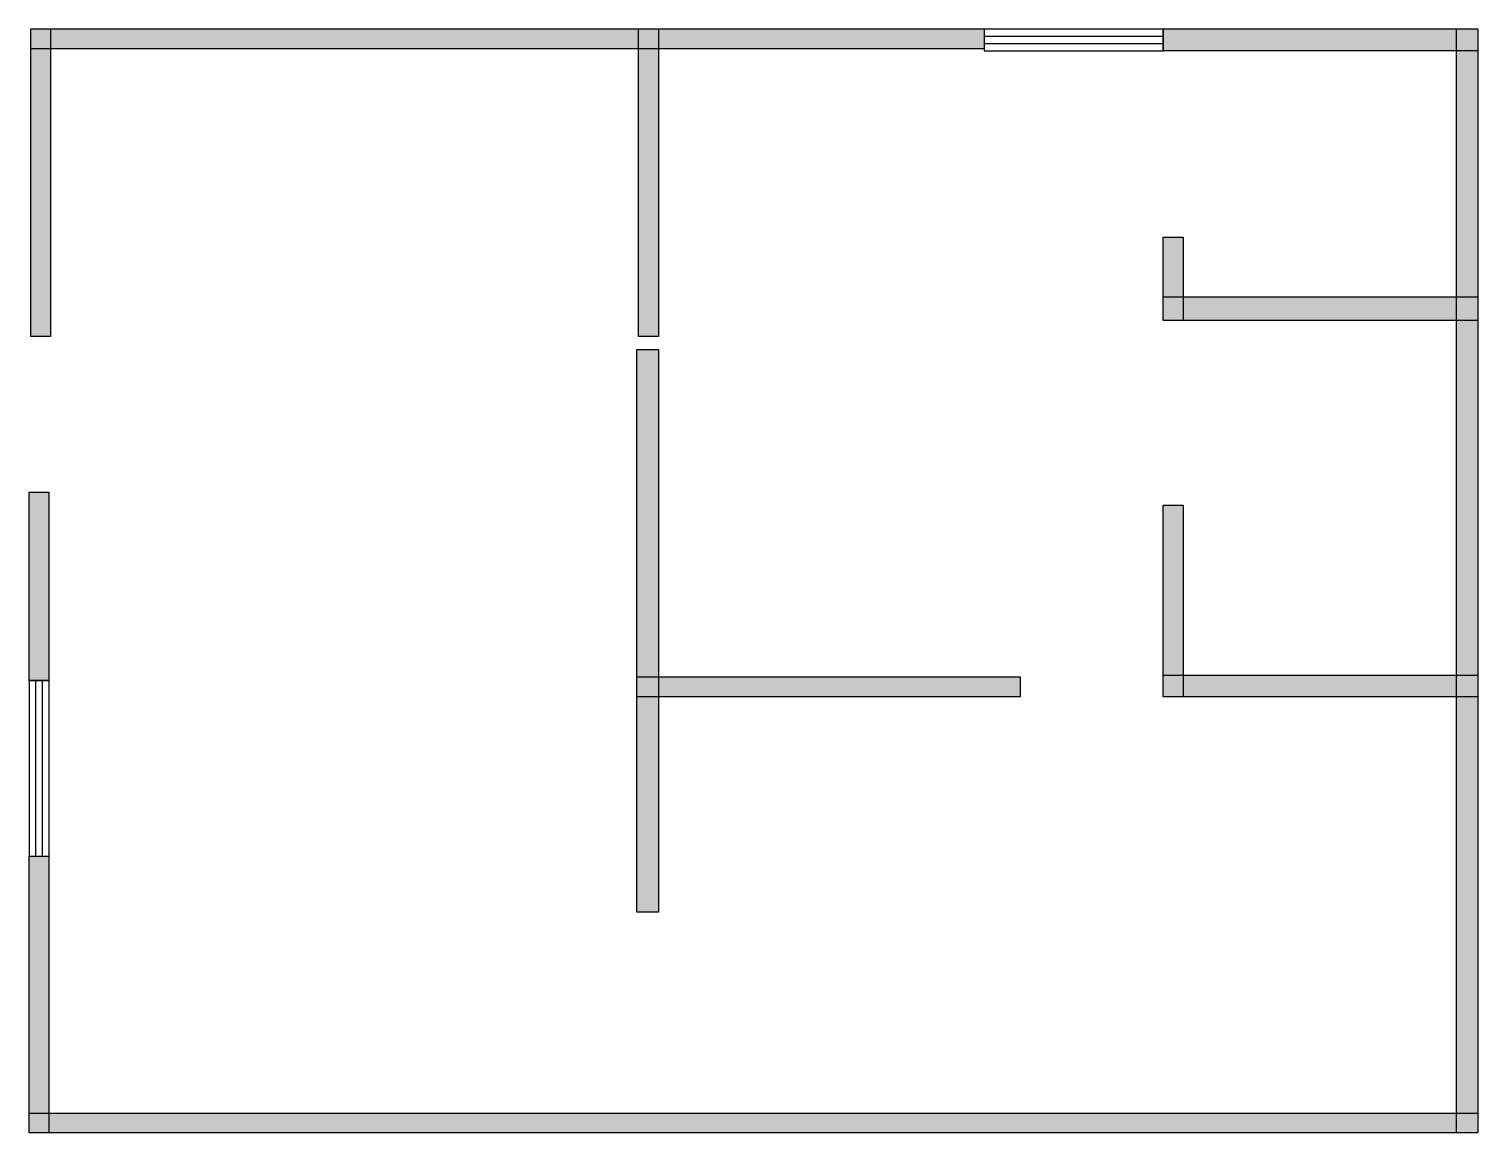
# Model space of a CAD drawing. Header units: centimetres. Extents: x 1 to 1094, y 1 to 833.
import ezdxf

# ---------------------------------------------------------------- set-up
doc = ezdxf.new("R2010")
doc.units = ezdxf.units.CM
doc.layers.add('WALL', color=7, linetype='Continuous')
doc.layers.add('WINDOW', color=5, linetype='Continuous')

msp = doc.modelspace()

# ---------------------------------------------------------------- hatches: boundary and pattern name
at = {"layer": 'WALL'}
h = msp.add_hatch(color=256, dxfattribs=at)
h.dxf.hatch_style = 1
h.paths.add_polyline_path([(2.7, 833.2), (721.4, 833.2), (721.4, 818.2), (2.7, 818.2)])
h = msp.add_hatch(color=256, dxfattribs=at)
h.dxf.hatch_style = 1
h.paths.add_polyline_path([(2.7, 833.2), (17.7, 833.2), (17.7, 601.4), (2.7, 601.4)])
h = msp.add_hatch(color=256, dxfattribs=at)
h.dxf.hatch_style = 1
h.paths.add_polyline_path([(460.9, 833.2), (475.9, 833.2), (475.9, 601.4), (460.9, 601.4)])
h = msp.add_hatch(color=256, dxfattribs=at)
h.dxf.hatch_style = 1
h.paths.add_polyline_path([(856.4, 833.2), (1093.6, 833.2), (1093.6, 816.8), (856.4, 816.8)])
h = msp.add_hatch(color=256, dxfattribs=at)
h.dxf.hatch_style = 1
h.paths.add_polyline_path([(1077.3, 833.2), (1093.6, 833.2), (1093.6, 1.4), (1077.3, 1.4)])
h = msp.add_hatch(color=256, dxfattribs=at)
h.dxf.hatch_style = 1
h.paths.add_polyline_path([(856.4, 676.4), (871.4, 676.4), (871.4, 613.6), (856.4, 613.6)])
h = msp.add_hatch(color=256, dxfattribs=at)
h.dxf.hatch_style = 1
h.paths.add_polyline_path([(856.4, 631.4), (1093.6, 631.4), (1093.6, 613.6), (856.4, 613.6)])
h = msp.add_hatch(color=256, dxfattribs=at)
h.dxf.hatch_style = 1
h.paths.add_polyline_path([(459.5, 591.8), (475.9, 591.8), (475.9, 167.7), (459.5, 167.7)])
h = msp.add_hatch(color=256, dxfattribs=at)
h.dxf.hatch_style = 1
h.paths.add_polyline_path([(1.4, 484.1), (16.4, 484.1), (16.4, 342.3), (1.4, 342.3)])
h = msp.add_hatch(color=256, dxfattribs=at)
h.dxf.hatch_style = 1
h.paths.add_polyline_path([(856.4, 474.5), (871.4, 474.5), (871.4, 330), (856.4, 330)])
h = msp.add_hatch(color=256, dxfattribs=at)
h.dxf.hatch_style = 1
h.paths.add_polyline_path([(459.5, 345), (748.6, 345), (748.6, 330), (459.5, 330)])
h = msp.add_hatch(color=256, dxfattribs=at)
h.dxf.hatch_style = 1
h.paths.add_polyline_path([(856.4, 346.4), (1093.6, 346.4), (1093.6, 330), (856.4, 330)])
h = msp.add_hatch(color=256, dxfattribs=at)
h.dxf.hatch_style = 1
h.paths.add_polyline_path([(1.4, 210), (16.4, 210), (16.4, 1.4), (1.4, 1.4)])
h = msp.add_hatch(color=256, dxfattribs=at)
h.dxf.hatch_style = 1
h.paths.add_polyline_path([(1.4, 16.4), (1093.6, 16.4), (1093.6, 1.4), (1.4, 1.4)])

# ---------------------------------------------------------------- linework, layer by layer
for points in [[(2.7, 833.2), (721.4, 833.2), (721.4, 818.2), (2.7, 818.2)], [(2.7, 833.2), (17.7, 833.2), (17.7, 601.4), (2.7, 601.4)], [(460.9, 833.2), (475.9, 833.2), (475.9, 601.4), (460.9, 601.4)], [(856.4, 833.2), (1093.6, 833.2), (1093.6, 816.8), (856.4, 816.8)], [(1077.3, 833.2), (1093.6, 833.2), (1093.6, 1.4), (1077.3, 1.4)], [(856.4, 676.4), (871.4, 676.4), (871.4, 613.6), (856.4, 613.6)], [(856.4, 631.4), (1093.6, 631.4), (1093.6, 613.6), (856.4, 613.6)], [(459.5, 591.8), (475.9, 591.8), (475.9, 167.7), (459.5, 167.7)], [(1.4, 484.1), (16.4, 484.1), (16.4, 342.3), (1.4, 342.3)], [(856.4, 474.5), (871.4, 474.5), (871.4, 330), (856.4, 330)], [(459.5, 345), (748.6, 345), (748.6, 330), (459.5, 330)], [(856.4, 346.4), (1093.6, 346.4), (1093.6, 330), (856.4, 330)], [(1.4, 210), (16.4, 210), (16.4, 1.4), (1.4, 1.4)], [(1.4, 16.4), (1093.6, 16.4), (1093.6, 1.4), (1.4, 1.4)]]:
    msp.add_lwpolyline(points, close=True, dxfattribs=at)
at = {"layer": 'WINDOW'}
for p, q in [((721.4, 833.2), (856.4, 833.2)), ((721.4, 833.2), (721.4, 816.8)), ((856.4, 833.2), (856.4, 816.8)), ((721.4, 827.7), (856.4, 827.7)), ((721.4, 822.3), (856.4, 822.3)), ((721.4, 816.8), (856.4, 816.8)), ((1.4, 342.3), (1.4, 210)), ((1.4, 342.3), (16.4, 342.3)), ((6.4, 342.3), (6.4, 210)), ((11.4, 342.3), (11.4, 210)), ((16.4, 342.3), (16.4, 210)), ((1.4, 210), (16.4, 210))]:
    msp.add_line(p, q, dxfattribs=at)

doc.saveas('drawing.dxf')
